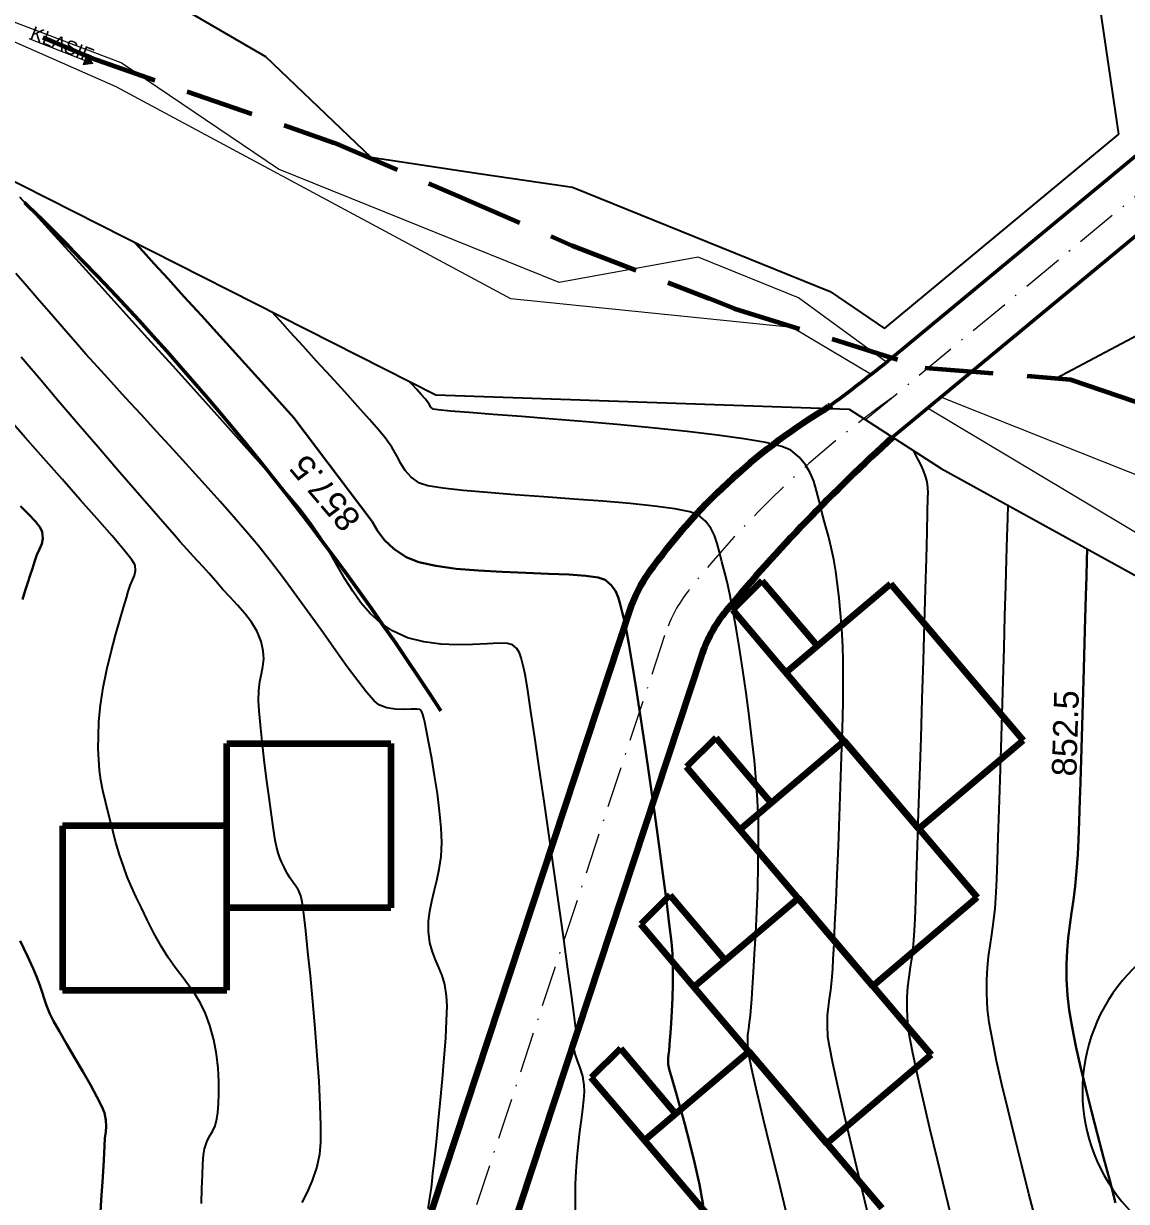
# Model space of a CAD drawing. Header units: metres. Extents: x -84 to 383, y -1857 to -1252.
# Drawn here: x 26.9 to 107.5, y -1456.6 to -1370.5 of the extents above; entities that cross this region are included whole.
import ezdxf

# ---------------------------------------------------------------- set-up
doc = ezdxf.new("R2010")
doc.units = ezdxf.units.M
doc.header["$MEASUREMENT"] = 0
doc.linetypes.add('13', pattern=[5, 3, -1, 0, -1])
doc.linetypes.add('DASHED', pattern=[0.75, 0.5, -0.25])
for name, color, linetype in [('aleiki', 3, 'Continuous'), ('CONT-MNR', 34, 'Continuous'), ('OGR', 41, 'Continuous')]:
    doc.layers.add(name, color=color, linetype=linetype)
for name, color, linetype, lineweight in [('new shit', 6, 'Continuous', 100), ('OS', 1, '13', 20), ('REG', 1, 'Continuous', 50), ('REGO', 1, 'Continuous', 25), ('str 2', 42, 'Continuous', 50), ('znaci_voda', 3, 'Continuous', 9)]:
    doc.layers.add(name, color=color, linetype=linetype, lineweight=lineweight)
doc.styles.get("Standard").update_dxf_attribs({"font": 'arial.ttf'})

msp = doc.modelspace()

# ---------------------------------------------------------------- linework, layer by layer
at = {"layer": 'aleiki'}
msp.add_arc((116.929, -1448.525), 12.656, 271.38015, 248.59408, dxfattribs=at)
at = {"layer": 'CONT-MNR'}
for p, q in [((27.82, -1384.494), (26.642, -1383.196)), ((29.207, -1386.02), (27.82, -1384.494)), ((30.76, -1387.731), (29.207, -1386.02)), ((32.44, -1389.582), (30.76, -1387.731)), ((27.184, -1389.739), (26.36, -1388.779)), ((28.058, -1390.749), (27.184, -1389.739)), ((34.205, -1391.528), (32.44, -1389.582)), ((28.957, -1391.784), (28.058, -1390.749)), ((29.858, -1392.819), (28.957, -1391.784)), ((36.014, -1393.526), (34.205, -1391.528)), ((45.667, -1392.236), (45.087, -1391.594)), ((30.739, -1393.827), (29.858, -1392.819)), ((46.435, -1393.081), (45.667, -1392.236)), ((31.475, -1394.659), (30.739, -1393.827)), ((37.827, -1395.53), (36.014, -1393.526)), ((47.34, -1394.077), (46.435, -1393.081)), ((32.343, -1395.622), (31.475, -1394.659)), ((48.332, -1395.17), (47.34, -1394.077)), ((28.055, -1396.425), (26.753, -1394.887)), ((39.601, -1397.496), (37.827, -1395.53)), ((49.363, -1396.306), (48.332, -1395.17)), ((29.461, -1398.073), (28.055, -1396.425)), ((33.319, -1396.695), (32.343, -1395.622)), ((50.382, -1397.433), (49.363, -1396.306)), ((34.381, -1397.855), (33.319, -1396.695)), ((55.33, -1396.92), (55.094, -1396.659)), ((55.642, -1397.263), (55.33, -1396.92)), ((55.97, -1397.626), (55.642, -1397.263)), ((30.92, -1399.774), (29.461, -1398.073)), ((35.506, -1399.081), (34.381, -1397.855)), ((41.296, -1399.381), (39.601, -1397.496)), ((51.34, -1398.497), (50.382, -1397.433)), ((56.256, -1397.945), (55.97, -1397.626)), ((56.441, -1398.158), (56.256, -1397.945)), ((56.579, -1398.371), (56.441, -1398.158)), ((52.186, -1399.444), (51.34, -1398.497)), ((56.68, -1398.549), (56.579, -1398.371)), ((56.851, -1398.699), (56.68, -1398.549)), ((57.202, -1398.744), (56.851, -1398.699)), ((58.105, -1398.822), (57.202, -1398.744)), ((59.479, -1398.931), (58.105, -1398.822)), ((61.241, -1399.068), (59.479, -1398.931)), ((27.057, -1400.779), (25.834, -1399.371)), ((32.381, -1401.472), (30.92, -1399.774)), ((36.671, -1400.351), (35.506, -1399.081)), ((42.872, -1401.139), (41.296, -1399.381)), ((52.871, -1400.223), (52.186, -1399.444)), ((63.31, -1399.23), (61.241, -1399.068)), ((65.605, -1399.415), (63.31, -1399.23)), ((68.045, -1399.62), (65.605, -1399.415)), ((70.547, -1399.843), (68.045, -1399.62)), ((73.03, -1400.081), (70.547, -1399.843)), ((37.854, -1401.643), (36.671, -1400.351)), ((53.346, -1400.779), (52.871, -1400.223)), ((75.412, -1400.331), (73.03, -1400.081)), ((77.613, -1400.591), (75.412, -1400.331)), ((79.551, -1400.858), (77.613, -1400.591)), ((28.38, -1402.277), (27.057, -1400.779)), ((33.794, -1403.108), (32.381, -1401.472)), ((44.287, -1402.727), (42.872, -1401.139)), ((53.838, -1401.461), (53.346, -1400.779)), ((54.192, -1402.085), (53.838, -1401.461)), ((81.143, -1401.129), (79.551, -1400.858)), ((82.309, -1401.403), (81.143, -1401.129)), ((82.966, -1401.676), (82.309, -1401.403)), ((29.738, -1403.805), (28.38, -1402.277)), ((39.033, -1402.936), (37.854, -1401.643)), ((54.489, -1402.656), (54.192, -1402.085)), ((83.585, -1402.196), (82.966, -1401.676)), ((84.05, -1402.744), (83.585, -1402.196)), ((92.115, -1402.039), (91.968, -1401.739)), ((92.307, -1402.417), (92.115, -1402.039)), ((92.511, -1402.83), (92.307, -1402.417)), ((35.108, -1404.626), (33.794, -1403.108)), ((40.184, -1404.208), (39.033, -1402.936)), ((45.5, -1404.099), (44.287, -1402.727)), ((54.812, -1403.179), (54.489, -1402.656)), ((55.241, -1403.658), (54.812, -1403.179)), ((84.395, -1403.328), (84.05, -1402.744)), ((84.653, -1403.958), (84.395, -1403.328)), ((92.694, -1403.233), (92.511, -1402.83)), ((92.823, -1403.581), (92.694, -1403.233)), ((31.068, -1405.299), (29.738, -1403.805)), ((46.469, -1405.212), (45.5, -1404.099)), ((55.857, -1404.097), (55.241, -1403.658)), ((56.466, -1404.284), (55.857, -1404.097)), ((84.859, -1404.643), (84.653, -1403.958)), ((92.91, -1403.909), (92.823, -1403.581)), ((92.955, -1404.172), (92.91, -1403.909)), ((92.977, -1404.44), (92.955, -1404.172)), ((36.272, -1405.968), (35.108, -1404.626)), ((41.285, -1405.436), (40.184, -1404.208)), ((57.553, -1404.459), (56.466, -1404.284)), ((59.031, -1404.625), (57.553, -1404.459)), ((60.813, -1404.784), (59.031, -1404.625)), ((62.812, -1404.94), (60.813, -1404.784)), ((64.942, -1405.096), (62.812, -1404.94)), ((85.044, -1405.391), (84.859, -1404.643)), ((92.996, -1404.782), (92.977, -1404.44)), ((92.991, -1405.197), (92.996, -1404.782)), ((32.307, -1406.696), (31.068, -1405.299)), ((42.313, -1406.599), (41.285, -1405.436)), ((47.156, -1406.021), (46.469, -1405.212)), ((67.115, -1405.254), (64.942, -1405.096)), ((69.244, -1405.417), (67.115, -1405.254)), ((71.243, -1405.589), (69.244, -1405.417)), ((73.024, -1405.771), (71.243, -1405.589)), ((74.501, -1405.968), (73.024, -1405.771)), ((85.244, -1406.213), (85.044, -1405.391)), ((92.968, -1406.188), (92.991, -1405.197)), ((98.817, -1406.647), (98.845, -1405.716)), ((33.391, -1407.934), (32.307, -1406.696)), ((37.236, -1407.077), (36.272, -1405.968)), ((43.246, -1407.675), (42.313, -1406.599)), ((47.946, -1407.054), (47.156, -1406.021)), ((75.586, -1406.181), (74.501, -1405.968)), ((76.193, -1406.414), (75.586, -1406.181)), ((76.732, -1406.879), (76.193, -1406.414)), ((85.49, -1407.116), (85.244, -1406.213)), ((92.929, -1407.677), (92.968, -1406.188)), ((98.779, -1407.98), (98.817, -1406.647)), ((37.949, -1407.896), (37.236, -1407.077)), ((48.64, -1408.088), (47.946, -1407.054)), ((77.121, -1407.373), (76.732, -1406.879)), ((77.398, -1407.906), (77.121, -1407.373)), ((85.724, -1407.955), (85.49, -1407.116)), ((34.257, -1408.952), (33.391, -1407.934)), ((38.361, -1408.367), (37.949, -1407.896)), ((38.872, -1408.941), (38.361, -1408.367)), ((44.06, -1408.643), (43.246, -1407.675)), ((49.262, -1409.111), (48.64, -1408.088)), ((77.601, -1408.491), (77.398, -1407.906)), ((77.769, -1409.136), (77.601, -1408.491)), ((85.929, -1408.8), (85.724, -1407.955)), ((92.876, -1409.586), (92.929, -1407.677)), ((98.731, -1409.655), (98.779, -1407.98)), ((34.84, -1409.685), (34.257, -1408.952)), ((39.297, -1409.401), (38.872, -1408.941)), ((44.972, -1409.785), (44.06, -1408.643)), ((49.839, -1410.11), (49.262, -1409.111)), ((77.942, -1409.852), (77.769, -1409.136)), ((86.106, -1409.663), (85.929, -1408.8)), ((35.078, -1410.072), (34.84, -1409.685)), ((35.112, -1410.488), (35.078, -1410.072)), ((39.677, -1409.804), (39.297, -1409.401)), ((40.054, -1410.21), (39.677, -1409.804)), ((40.469, -1410.677), (40.054, -1410.21)), ((45.925, -1411.042), (44.972, -1409.785)), ((50.399, -1411.072), (49.839, -1410.11)), ((78.158, -1410.65), (77.942, -1409.852)), ((86.26, -1410.558), (86.106, -1409.663)), ((92.811, -1411.837), (92.876, -1409.586)), ((98.675, -1411.609), (98.731, -1409.655)), ((34.886, -1411.181), (35.033, -1410.841)), ((35.033, -1410.841), (35.112, -1410.488)), ((40.965, -1411.264), (40.469, -1410.677)), ((46.899, -1412.369), (45.925, -1411.042)), ((50.969, -1411.985), (50.399, -1411.072)), ((78.322, -1411.291), (78.158, -1410.65)), ((86.392, -1411.501), (86.26, -1410.558)), ((34.563, -1412.019), (34.715, -1411.557)), ((34.715, -1411.557), (34.886, -1411.181)), ((41.467, -1411.835), (40.965, -1411.264)), ((42.01, -1412.413), (41.467, -1411.835)), ((78.517, -1412.204), (78.322, -1411.291)), ((86.507, -1412.503), (86.392, -1411.501)), ((92.737, -1414.352), (92.811, -1411.837)), ((98.614, -1413.781), (98.675, -1411.609)), ((34.227, -1413.171), (34.439, -1412.46)), ((34.439, -1412.46), (34.563, -1412.019)), ((42.564, -1413.005), (42.01, -1412.413)), ((47.872, -1413.723), (46.899, -1412.369)), ((51.574, -1412.836), (50.969, -1411.985)), ((78.737, -1413.348), (78.517, -1412.204)), ((86.606, -1413.58), (86.507, -1412.503)), ((33.953, -1414.102), (34.227, -1413.171)), ((43.099, -1413.616), (42.564, -1413.005)), ((43.584, -1414.256), (43.099, -1413.616)), ((52.241, -1413.612), (51.574, -1412.836)), ((52.998, -1414.302), (52.241, -1413.612)), ((78.972, -1414.681), (78.737, -1413.348)), ((86.693, -1414.746), (86.606, -1413.58)), ((33.642, -1415.203), (33.953, -1414.102)), ((43.99, -1414.932), (43.584, -1414.256)), ((48.823, -1415.061), (47.872, -1413.723)), ((53.87, -1414.891), (52.998, -1414.302)), ((92.657, -1417.051), (92.737, -1414.352)), ((98.547, -1416.111), (98.614, -1413.781)), ((33.319, -1416.424), (33.642, -1415.203)), ((44.285, -1415.649), (43.99, -1414.932)), ((49.73, -1416.338), (48.823, -1415.061)), ((54.975, -1415.381), (53.87, -1414.891)), ((56.167, -1415.685), (54.975, -1415.381)), ((79.217, -1416.162), (78.972, -1414.681)), ((86.771, -1416.013), (86.693, -1414.746)), ((44.439, -1416.333), (44.285, -1415.649)), ((57.396, -1415.843), (56.167, -1415.685)), ((58.61, -1415.893), (57.396, -1415.843)), ((59.756, -1415.874), (58.61, -1415.893)), ((60.784, -1415.826), (59.756, -1415.874)), ((61.643, -1415.787), (60.784, -1415.826)), ((62.28, -1415.796), (61.643, -1415.787)), ((62.645, -1415.892), (62.28, -1415.796)), ((62.952, -1416.175), (62.645, -1415.892)), ((63.144, -1416.488), (62.952, -1416.175)), ((79.462, -1417.752), (79.217, -1416.162)), ((86.803, -1417.059), (86.771, -1416.013)), ((98.477, -1418.536), (98.547, -1416.111)), ((33.011, -1417.714), (33.319, -1416.424)), ((44.408, -1417.477), (44.467, -1416.929)), ((44.467, -1416.929), (44.439, -1416.333)), ((50.573, -1417.511), (49.73, -1416.338)), ((63.268, -1416.841), (63.144, -1416.488)), ((63.368, -1417.247), (63.268, -1416.841)), ((86.807, -1418.452), (86.803, -1417.059)), ((92.571, -1419.858), (92.657, -1417.051)), ((32.743, -1419.025), (33.011, -1417.714)), ((44.301, -1418.017), (44.408, -1417.477)), ((51.331, -1418.536), (50.573, -1417.511)), ((63.493, -1417.719), (63.368, -1417.247)), ((63.585, -1418.2), (63.493, -1417.719)), ((79.702, -1419.407), (79.462, -1417.752)), ((44.1, -1419.23), (44.186, -1418.588)), ((44.186, -1418.588), (44.301, -1418.017)), ((51.981, -1419.37), (51.331, -1418.536)), ((63.755, -1419.245), (63.585, -1418.2)), ((86.786, -1420.131), (86.807, -1418.452)), ((98.405, -1420.995), (98.477, -1418.536)), ((32.541, -1420.305), (32.743, -1419.025)), ((44.084, -1419.983), (44.1, -1419.23)), ((52.503, -1419.969), (51.981, -1419.37)), ((63.988, -1420.767), (63.755, -1419.245)), ((79.928, -1421.088), (79.702, -1419.407)), ((32.431, -1421.505), (32.541, -1420.305)), ((44.132, -1420.724), (44.084, -1419.983)), ((52.877, -1420.289), (52.503, -1419.969)), ((53.454, -1420.515), (52.877, -1420.289)), ((54.08, -1420.613), (53.454, -1420.515)), ((86.744, -1422.033), (86.786, -1420.131)), ((92.484, -1422.694), (92.571, -1419.858)), ((44.227, -1421.743), (44.132, -1420.724)), ((54.693, -1420.63), (54.08, -1420.613)), ((55.236, -1420.608), (54.693, -1420.63)), ((55.648, -1420.593), (55.236, -1420.608)), ((55.871, -1420.63), (55.648, -1420.593)), ((56.023, -1420.797), (55.871, -1420.63)), ((56.095, -1420.998), (56.023, -1420.797)), ((56.16, -1421.254), (56.095, -1420.998)), ((56.228, -1421.547), (56.16, -1421.254)), ((64.274, -1422.678), (63.988, -1420.767)), ((80.133, -1422.753), (79.928, -1421.088)), ((98.332, -1423.426), (98.405, -1420.995)), ((32.39, -1422.565), (32.431, -1421.505)), ((44.357, -1422.964), (44.227, -1421.743)), ((56.361, -1422.185), (56.228, -1421.547)), ((56.539, -1423.097), (56.361, -1422.185)), ((86.686, -1424.095), (86.744, -1422.033)), ((32.384, -1423.485), (32.39, -1422.565)), ((44.512, -1424.31), (44.357, -1422.964)), ((56.743, -1424.212), (56.539, -1423.097)), ((64.599, -1424.89), (64.274, -1422.678)), ((80.309, -1424.362), (80.133, -1422.753)), ((92.396, -1425.48), (92.484, -1422.694)), ((32.413, -1424.304), (32.384, -1423.485)), ((98.261, -1425.769), (98.332, -1423.426)), ((32.478, -1425.062), (32.413, -1424.304)), ((44.682, -1425.701), (44.512, -1424.31)), ((56.954, -1425.459), (56.743, -1424.212)), ((80.449, -1425.873), (80.309, -1424.362)), ((86.614, -1426.255), (86.686, -1424.095)), ((32.58, -1425.797), (32.478, -1425.062)), ((44.857, -1427.061), (44.682, -1425.701)), ((57.151, -1426.767), (56.954, -1425.459)), ((64.951, -1427.316), (64.599, -1424.89)), ((92.312, -1428.139), (92.396, -1425.48)), ((32.721, -1426.549), (32.58, -1425.797)), ((32.902, -1427.356), (32.721, -1426.549)), ((80.546, -1427.245), (80.449, -1425.873)), ((86.534, -1428.45), (86.614, -1426.255)), ((98.192, -1427.961), (98.261, -1425.769)), ((33.124, -1428.258), (32.902, -1427.356)), ((45.026, -1428.313), (44.857, -1427.061)), ((57.316, -1428.064), (57.151, -1426.767)), ((65.319, -1429.87), (64.951, -1427.316)), ((80.602, -1428.727), (80.546, -1427.245)), ((33.388, -1429.294), (33.124, -1428.258)), ((57.428, -1429.28), (57.316, -1428.064)), ((92.232, -1430.592), (92.312, -1428.139)), ((98.127, -1429.941), (98.192, -1427.961)), ((45.179, -1429.379), (45.026, -1428.313)), ((80.617, -1430.329), (80.602, -1428.727)), ((86.448, -1430.619), (86.534, -1428.45)), ((33.668, -1430.335), (33.388, -1429.294)), ((45.305, -1430.181), (45.179, -1429.379)), ((57.468, -1430.343), (57.428, -1429.28)), ((65.689, -1432.462), (65.319, -1429.87)), ((98.068, -1431.649), (98.127, -1429.941)), ((33.941, -1431.251), (33.668, -1430.335)), ((45.395, -1430.642), (45.305, -1430.181)), ((45.524, -1431.104), (45.395, -1430.642)), ((57.419, -1431.366), (57.468, -1430.343)), ((80.598, -1432.004), (80.617, -1430.329)), ((86.361, -1432.698), (86.448, -1430.619)), ((92.159, -1432.761), (92.232, -1430.592)), ((34.216, -1432.074), (33.941, -1431.251)), ((45.649, -1431.472), (45.524, -1431.104)), ((45.787, -1431.801), (45.649, -1431.472)), ((57.295, -1432.282), (57.419, -1431.366)), ((98.016, -1433.021), (98.068, -1431.649)), ((34.503, -1432.838), (34.216, -1432.074)), ((45.952, -1432.145), (45.787, -1431.801)), ((46.16, -1432.56), (45.952, -1432.145)), ((46.392, -1432.958), (46.16, -1432.56)), ((57.123, -1433.115), (57.295, -1432.282)), ((66.05, -1435.006), (65.689, -1432.462)), ((80.552, -1433.704), (80.598, -1432.004)), ((34.811, -1433.577), (34.503, -1432.838)), ((46.615, -1433.259), (46.392, -1432.958)), ((46.825, -1433.529), (46.615, -1433.259)), ((56.931, -1433.888), (57.123, -1433.115)), ((86.277, -1434.625), (86.361, -1432.698)), ((92.096, -1434.568), (92.159, -1432.761)), ((97.971, -1433.998), (98.016, -1433.021)), ((35.15, -1434.325), (34.811, -1433.577)), ((47.017, -1433.836), (46.825, -1433.529)), ((47.186, -1434.249), (47.017, -1433.836)), ((47.268, -1434.68), (47.186, -1434.249)), ((56.746, -1434.624), (56.931, -1433.888)), ((80.487, -1435.383), (80.552, -1433.704)), ((97.889, -1435.166), (97.971, -1433.998)), ((35.53, -1435.115), (35.15, -1434.325)), ((35.958, -1435.981), (35.53, -1435.115)), ((47.387, -1435.552), (47.268, -1434.68)), ((56.594, -1435.348), (56.746, -1434.624)), ((66.389, -1437.414), (66.05, -1435.006)), ((86.199, -1436.338), (86.277, -1434.625)), ((92.045, -1435.934), (92.096, -1434.568)), ((97.779, -1436.172), (97.889, -1435.166)), ((36.445, -1436.957), (35.958, -1435.981)), ((47.535, -1436.789), (47.387, -1435.552)), ((56.504, -1436.082), (56.594, -1435.348)), ((80.409, -1436.993), (80.487, -1435.383)), ((92.007, -1436.782), (92.045, -1435.934)), ((47.702, -1438.318), (47.535, -1436.789)), ((56.501, -1436.849), (56.504, -1436.082)), ((56.607, -1437.663), (56.501, -1436.849)), ((86.132, -1437.774), (86.199, -1436.338)), ((91.932, -1437.811), (92.007, -1436.782)), ((97.657, -1437.062), (97.779, -1436.172)), ((36.966, -1437.918), (36.445, -1436.957)), ((56.787, -1438.332), (56.607, -1437.663)), ((66.694, -1439.599), (66.389, -1437.414)), ((80.325, -1438.486), (80.409, -1436.993)), ((97.533, -1437.882), (97.657, -1437.062)), ((37.487, -1438.744), (36.966, -1437.918)), ((47.88, -1440.067), (47.702, -1438.318)), ((57.015, -1438.914), (56.787, -1438.332)), ((80.243, -1439.816), (80.325, -1438.486)), ((86.078, -1438.871), (86.132, -1437.774)), ((91.832, -1438.685), (91.932, -1437.811)), ((97.422, -1438.678), (97.533, -1437.882)), ((38, -1439.468), (37.487, -1438.744)), ((38.499, -1440.128), (38, -1439.468)), ((57.262, -1439.468), (57.015, -1438.914)), ((57.499, -1440.052), (57.262, -1439.468)), ((86.043, -1439.565), (86.078, -1438.871)), ((91.615, -1440.17), (91.721, -1439.454)), ((91.721, -1439.454), (91.832, -1438.685)), ((97.335, -1439.495), (97.422, -1438.678)), ((38.976, -1440.759), (38.499, -1440.128)), ((48.058, -1441.96), (47.88, -1440.067)), ((57.698, -1440.723), (57.499, -1440.052)), ((66.952, -1441.473), (66.694, -1439.599)), ((80.17, -1440.934), (80.243, -1439.816)), ((85.978, -1440.421), (86.043, -1439.565)), ((91.527, -1440.884), (91.615, -1440.17)), ((97.285, -1440.378), (97.335, -1439.495)), ((39.426, -1441.396), (38.976, -1440.759)), ((57.831, -1441.54), (57.698, -1440.723)), ((80.113, -1441.795), (80.17, -1440.934)), ((85.798, -1441.761), (85.891, -1441.134)), ((85.891, -1441.134), (85.978, -1440.421)), ((91.471, -1441.647), (91.527, -1440.884)), ((97.286, -1441.373), (97.285, -1440.378)), ((39.842, -1442.075), (39.426, -1441.396)), ((48.229, -1443.926), (48.058, -1441.96)), ((57.859, -1442.293), (57.831, -1441.54)), ((67.152, -1442.949), (66.952, -1441.473)), ((80.079, -1442.349), (80.113, -1441.795)), ((85.715, -1442.357), (85.798, -1441.761)), ((91.463, -1442.512), (91.471, -1441.647)), ((97.35, -1442.526), (97.286, -1441.373)), ((40.216, -1442.832), (39.842, -1442.075)), ((40.543, -1443.701), (40.216, -1442.832)), ((57.832, -1443.349), (57.859, -1442.293)), ((80.029, -1442.98), (80.079, -1442.349)), ((85.657, -1442.98), (85.715, -1442.357)), ((91.516, -1443.528), (91.463, -1442.512)), ((97.471, -1443.494), (97.35, -1442.526)), ((40.829, -1444.761), (40.543, -1443.701)), ((57.761, -1444.634), (57.832, -1443.349)), ((67.28, -1443.939), (67.152, -1442.949)), ((79.894, -1443.949), (79.962, -1443.494)), ((79.962, -1443.494), (80.029, -1442.98)), ((85.641, -1443.686), (85.657, -1442.98)), ((85.681, -1444.531), (85.641, -1443.686)), ((91.63, -1444.353), (91.516, -1443.528)), ((97.696, -1444.763), (97.471, -1443.494)), ((48.383, -1445.891), (48.229, -1443.926)), ((57.656, -1446.076), (57.761, -1444.634)), ((67.326, -1444.356), (67.28, -1443.939)), ((67.295, -1444.677), (67.326, -1444.356)), ((79.821, -1444.911), (79.842, -1444.402)), ((79.842, -1444.402), (79.894, -1443.949)), ((85.79, -1445.23), (85.681, -1444.531)), ((91.868, -1445.601), (91.63, -1444.353)), ((41.024, -1445.813), (40.829, -1444.761)), ((67.157, -1445.494), (67.17, -1445.177)), ((67.235, -1445.841), (67.157, -1445.494)), ((67.17, -1445.177), (67.229, -1444.928)), ((67.229, -1444.928), (67.295, -1444.677)), ((79.847, -1445.534), (79.821, -1444.911)), ((86.039, -1446.458), (85.79, -1445.23)), ((98.01, -1446.284), (97.696, -1444.763)), ((41.14, -1446.831), (41.024, -1445.813)), ((48.51, -1447.78), (48.383, -1445.891)), ((57.527, -1447.603), (57.656, -1446.076)), ((67.397, -1446.28), (67.235, -1445.841)), ((67.593, -1446.802), (67.397, -1446.28)), ((79.944, -1446.09), (79.847, -1445.534)), ((80.175, -1447.149), (79.944, -1446.09)), ((92.21, -1447.208), (91.868, -1445.601)), ((98.397, -1448.011), (98.01, -1446.284)), ((41.192, -1447.791), (41.14, -1446.831)), ((67.773, -1447.399), (67.593, -1446.802)), ((80.521, -1448.634), (80.175, -1447.149)), ((86.408, -1448.139), (86.039, -1446.458)), ((92.639, -1449.108), (92.21, -1447.208)), ((41.195, -1448.666), (41.192, -1447.791)), ((48.601, -1449.521), (48.51, -1447.78)), ((57.385, -1449.142), (57.527, -1447.603)), ((67.886, -1448.065), (67.773, -1447.399)), ((67.896, -1448.554), (67.886, -1448.065)), ((98.842, -1449.893), (98.397, -1448.011)), ((41.161, -1449.431), (41.195, -1448.666)), ((67.858, -1449.144), (67.896, -1448.554)), ((80.961, -1450.471), (80.521, -1448.634)), ((86.877, -1450.193), (86.408, -1448.139)), ((41.107, -1450.06), (41.161, -1449.431)), ((48.649, -1451.039), (48.601, -1449.521)), ((57.24, -1450.621), (57.385, -1449.142)), ((67.782, -1449.827), (67.858, -1449.144)), ((93.138, -1451.237), (92.639, -1449.108)), ((40.911, -1451.048), (41.045, -1450.528)), ((41.045, -1450.528), (41.107, -1450.06)), ((57.103, -1451.968), (57.24, -1450.621)), ((67.57, -1451.441), (67.682, -1450.596)), ((67.682, -1450.596), (67.782, -1449.827)), ((81.473, -1452.582), (80.961, -1450.471)), ((87.425, -1452.545), (86.877, -1450.193)), ((99.329, -1451.884), (98.842, -1449.893)), ((40.512, -1451.803), (40.723, -1451.445)), ((40.723, -1451.445), (40.911, -1451.048)), ((48.642, -1452.262), (48.649, -1451.039)), ((67.458, -1452.355), (67.57, -1451.441)), ((93.687, -1453.531), (93.138, -1451.237)), ((40.139, -1452.72), (40.308, -1452.201)), ((40.308, -1452.201), (40.512, -1451.803)), ((48.573, -1453.117), (48.642, -1452.262)), ((56.982, -1453.109), (57.103, -1451.968)), ((67.358, -1453.329), (67.458, -1452.355)), ((99.842, -1453.935), (99.329, -1451.884)), ((40.027, -1453.814), (40.073, -1453.166)), ((40.073, -1453.166), (40.139, -1452.72)), ((48.351, -1454.119), (48.573, -1453.117)), ((56.889, -1453.973), (56.982, -1453.109)), ((82.039, -1454.893), (81.473, -1452.582)), ((88.035, -1455.117), (87.425, -1452.545)), ((39.991, -1454.636), (40.027, -1453.814)), ((56.833, -1454.488), (56.889, -1453.973)), ((67.283, -1454.355), (67.358, -1453.329)), ((94.27, -1455.925), (93.687, -1453.531)), ((100.367, -1455.998), (99.842, -1453.935)), ((39.958, -1455.607), (39.991, -1454.636)), ((48.041, -1455.037), (48.351, -1454.119)), ((56.769, -1455.091), (56.833, -1454.488)), ((67.251, -1455.295), (67.283, -1454.355)), ((82.637, -1457.326), (82.039, -1454.893)), ((39.921, -1456.701), (39.958, -1455.607)), ((47.674, -1455.876), (48.041, -1455.037)), ((56.656, -1456.007), (56.714, -1455.57)), ((56.714, -1455.57), (56.769, -1455.091)), ((67.236, -1456.535), (67.251, -1455.295)), ((88.685, -1457.831), (88.035, -1455.117)), ((47.281, -1456.645), (47.674, -1455.876)), ((56.488, -1457.083), (56.585, -1456.484)), ((56.585, -1456.484), (56.656, -1456.007)), ((67.234, -1458), (67.236, -1456.535)), ((94.868, -1458.353), (94.27, -1455.925)), ((100.887, -1458.025), (100.367, -1455.998))]:
    msp.add_line(p, q, dxfattribs=at)
at = {"layer": 'CONT-MNR', "lineweight": 30}
for p, q in [((35.663, -1387.173), (35.08, -1386.528)), ((36.476, -1388.069), (35.663, -1387.173)), ((37.481, -1389.175), (36.476, -1388.069)), ((38.639, -1390.448), (37.481, -1389.175)), ((39.912, -1391.85), (38.639, -1390.448)), ((41.263, -1393.337), (39.912, -1391.85)), ((42.652, -1394.869), (41.263, -1393.337)), ((44.042, -1396.406), (42.652, -1394.869)), ((45.394, -1397.904), (44.042, -1396.406)), ((46.671, -1399.325), (45.394, -1397.904)), ((52.383, -1406.902), (46.671, -1399.325)), ((27.297, -1406.367), (26.697, -1405.762)), ((27.786, -1406.888), (27.297, -1406.367)), ((28.129, -1407.32), (27.786, -1406.888)), ((28.295, -1407.657), (28.129, -1407.32)), ((52.782, -1407.576), (52.383, -1406.902)), ((53.303, -1408.258), (52.782, -1407.576)), ((28.256, -1408.521), (28.337, -1408.124)), ((28.337, -1408.124), (28.295, -1407.657)), ((53.976, -1408.896), (53.303, -1408.258)), ((27.718, -1409.837), (27.902, -1409.324)), ((27.902, -1409.324), (28.096, -1408.903)), ((28.096, -1408.903), (28.256, -1408.521)), ((54.864, -1409.494), (53.976, -1408.896)), ((104.6, -1409.745), (104.625, -1408.899)), ((27.572, -1410.321), (27.718, -1409.837)), ((55.79, -1409.864), (54.864, -1409.494)), ((57.037, -1410.141), (55.79, -1409.864)), ((58.524, -1410.343), (57.037, -1410.141)), ((104.568, -1410.902), (104.6, -1409.745)), ((27.236, -1411.352), (27.411, -1410.82)), ((27.411, -1410.82), (27.572, -1410.321)), ((60.17, -1410.484), (58.524, -1410.343)), ((61.896, -1410.582), (60.17, -1410.484)), ((63.621, -1410.651), (61.896, -1410.582)), ((65.265, -1410.71), (63.621, -1410.651)), ((66.747, -1410.773), (65.265, -1410.71)), ((67.987, -1410.857), (66.747, -1410.773)), ((68.904, -1410.978), (67.987, -1410.857)), ((69.419, -1411.153), (68.904, -1410.978)), ((104.529, -1412.32), (104.568, -1410.902)), ((26.854, -1412.582), (27.05, -1411.933)), ((27.05, -1411.933), (27.236, -1411.352)), ((69.858, -1411.543), (69.419, -1411.153)), ((70.157, -1411.963), (69.858, -1411.543)), ((70.359, -1412.425), (70.157, -1411.963)), ((70.508, -1412.941), (70.359, -1412.425)), ((104.484, -1413.951), (104.529, -1412.32)), ((70.649, -1413.524), (70.508, -1412.941)), ((70.825, -1414.185), (70.649, -1413.524)), ((70.951, -1414.757), (70.825, -1414.185)), ((104.435, -1415.746), (104.484, -1413.951)), ((71.142, -1415.819), (70.951, -1414.757)), ((71.386, -1417.293), (71.142, -1415.819)), ((104.382, -1417.656), (104.435, -1415.746)), ((71.672, -1419.102), (71.386, -1417.293)), ((104.136, -1425.958), (104.382, -1417.656)), ((71.989, -1421.167), (71.672, -1419.102)), ((72.325, -1423.41), (71.989, -1421.167)), ((72.668, -1425.755), (72.325, -1423.41)), ((73.008, -1428.124), (72.668, -1425.755)), ((104.094, -1427.221), (104.136, -1425.958)), ((104.038, -1428.796), (104.094, -1427.221)), ((73.332, -1430.438), (73.008, -1428.124)), ((103.985, -1430.143), (104.038, -1428.796)), ((73.629, -1432.62), (73.332, -1430.438)), ((103.935, -1431.214), (103.985, -1430.143)), ((103.851, -1432.429), (103.935, -1431.214)), ((103.74, -1433.524), (103.851, -1432.429)), ((73.888, -1434.593), (73.629, -1432.62)), ((103.612, -1434.53), (103.74, -1433.524)), ((74.097, -1436.278), (73.888, -1434.593)), ((103.478, -1435.475), (103.612, -1434.53)), ((103.35, -1436.39), (103.478, -1435.475)), ((74.246, -1437.599), (74.097, -1436.278)), ((103.239, -1437.302), (103.35, -1436.39)), ((27.202, -1438.64), (26.676, -1437.528)), ((74.321, -1438.476), (74.246, -1437.599)), ((103.156, -1438.243), (103.239, -1437.302)), ((74.361, -1439.581), (74.321, -1438.476)), ((103.111, -1439.24), (103.156, -1438.243)), ((27.619, -1439.536), (27.202, -1438.64)), ((103.117, -1440.324), (103.111, -1439.24)), ((27.877, -1440.121), (27.619, -1439.536)), ((28.116, -1440.753), (27.877, -1440.121)), ((74.363, -1440.67), (74.361, -1439.581)), ((103.184, -1441.523), (103.117, -1440.324)), ((28.28, -1441.266), (28.116, -1440.753)), ((74.337, -1441.711), (74.363, -1440.67)), ((28.423, -1441.736), (28.28, -1441.266)), ((28.597, -1442.244), (28.423, -1441.736)), ((74.292, -1442.674), (74.337, -1441.711)), ((103.308, -1442.593), (103.184, -1441.523)), ((28.855, -1442.866), (28.597, -1442.244)), ((29.122, -1443.391), (28.855, -1442.866)), ((74.238, -1443.528), (74.292, -1442.674)), ((103.515, -1443.836), (103.308, -1442.593)), ((29.54, -1444.138), (29.122, -1443.391)), ((74.184, -1444.243), (74.238, -1443.528)), ((30.064, -1445.041), (29.54, -1444.138)), ((74.14, -1444.789), (74.184, -1444.243)), ((103.794, -1445.224), (103.515, -1443.836)), ((30.647, -1446.036), (30.064, -1445.041)), ((74.079, -1445.529), (74.115, -1445.133)), ((74.115, -1445.133), (74.14, -1444.789)), ((104.132, -1446.729), (103.794, -1445.224)), ((31.243, -1447.058), (30.647, -1446.036)), ((74.004, -1446.145), (74.034, -1445.838)), ((74.013, -1446.537), (74.004, -1446.145)), ((74.034, -1445.838), (74.079, -1445.529)), ((31.806, -1448.04), (31.243, -1447.058)), ((74.089, -1446.891), (74.013, -1446.537)), ((74.272, -1447.553), (74.089, -1446.891)), ((104.516, -1448.323), (104.132, -1446.729)), ((32.289, -1448.918), (31.806, -1448.04)), ((74.538, -1448.475), (74.272, -1447.553)), ((32.647, -1449.626), (32.289, -1448.918)), ((74.865, -1449.61), (74.538, -1448.475)), ((104.934, -1449.978), (104.516, -1448.323)), ((32.834, -1450.099), (32.647, -1449.626)), ((75.228, -1450.911), (74.865, -1449.61)), ((32.936, -1450.631), (32.834, -1450.099)), ((32.956, -1451.071), (32.936, -1450.631)), ((105.374, -1451.667), (104.934, -1449.978)), ((32.873, -1451.94), (32.924, -1451.485)), ((32.924, -1451.485), (32.956, -1451.071)), ((75.605, -1452.33), (75.228, -1450.911)), ((32.835, -1452.504), (32.873, -1451.94)), ((75.971, -1453.821), (75.605, -1452.33)), ((105.823, -1453.362), (105.374, -1451.667)), ((32.755, -1453.98), (32.808, -1453.068)), ((32.808, -1453.068), (32.835, -1452.504)), ((32.684, -1455.138), (32.755, -1453.98)), ((76.305, -1455.335), (75.971, -1453.821)), ((106.269, -1455.036), (105.823, -1453.362)), ((32.601, -1456.44), (32.684, -1455.138)), ((76.582, -1456.826), (76.305, -1455.335)), ((106.7, -1456.659), (106.269, -1455.036)), ((32.512, -1457.782), (32.601, -1456.44))]:
    msp.add_line(p, q, dxfattribs=at)
at = {"layer": 'new shit'}
for p, q in [((80.858, -1411.226), (78.737, -1413.348)), ((80.858, -1411.226), (84.9, -1415.985)), ((82.621, -1417.921), (90.243, -1411.447)), ((90.243, -1411.447), (99.953, -1422.88)), ((37.802, -1514.588), (71.24, -1413.302)), ((82.621, -1417.921), (78.737, -1413.348)), ((43.92, -1515.195), (76.437, -1416.699)), ((92.331, -1429.353), (82.621, -1417.921)), ((41.765, -1423.12), (53.765, -1423.12)), ((41.765, -1435.12), (41.765, -1423.12)), ((53.765, -1423.12), (53.765, -1435.12)), ((77.485, -1422.702), (75.363, -1424.823)), ((77.485, -1422.702), (81.527, -1427.461)), ((79.248, -1429.396), (86.869, -1422.923)), ((86.869, -1422.923), (96.58, -1434.355)), ((99.953, -1422.88), (92.331, -1429.353)), ((79.248, -1429.396), (75.363, -1424.823)), ((41.765, -1429.12), (29.765, -1429.12)), ((29.765, -1429.12), (29.765, -1441.12)), ((41.765, -1441.12), (41.765, -1429.12)), ((88.958, -1440.829), (79.248, -1429.396)), ((74.126, -1434.195), (72.005, -1436.316)), ((74.126, -1434.195), (78.168, -1438.953)), ((53.765, -1435.12), (41.765, -1435.12)), ((75.889, -1440.889), (83.511, -1434.415)), ((75.889, -1440.889), (83.511, -1434.415)), ((83.511, -1434.415), (93.221, -1445.848)), ((83.511, -1434.415), (93.221, -1445.848)), ((96.58, -1434.355), (88.958, -1440.829)), ((75.889, -1440.889), (72.005, -1436.316)), ((29.765, -1441.12), (41.765, -1441.12)), ((85.599, -1452.322), (75.889, -1440.889)), ((85.599, -1452.322), (75.889, -1440.889)), ((70.519, -1445.395), (68.398, -1447.516)), ((70.519, -1445.395), (74.561, -1450.154)), ((72.282, -1452.089), (79.904, -1445.616)), ((79.904, -1445.616), (89.614, -1457.048)), ((93.221, -1445.848), (85.599, -1452.322)), ((72.282, -1452.089), (68.398, -1447.516)), ((81.992, -1463.522), (72.282, -1452.089))]:
    msp.add_line(p, q, dxfattribs=at)
for centre, radius, start, end in [((108.287, -1436.206), 43.91, 121.62425, 144.33888), ((80.02, -1390.301), 10, 301.62425, 306.15839), ((177.716, -1496.494), 129.586, 132.35609, 140.13054), ((80.736, -1416.437), 10, 144.33888, 161.72984), ((85.933, -1419.834), 10, 140.13054, 161.72984)]:
    msp.add_arc(centre, radius, start, end, dxfattribs=at)
at = {"layer": 'OGR'}
for p, q in [((106.936, -1378.605), (105.029, -1365.676)), ((37.213, -1368.624), (44.593, -1372.924)), ((44.593, -1372.924), (52.293, -1380.274)), ((89.817, -1392.784), (106.936, -1378.605)), ((23.963, -1380.904), (57.043, -1397.644)), ((52.293, -1380.274), (60.193, -1381.464)), ((60.193, -1381.464), (67.023, -1382.464)), ((67.023, -1382.464), (85.843, -1390.094)), ((85.843, -1390.094), (89.817, -1392.784)), ((102.365, -1396.435), (112.583, -1390.974)), ((57.043, -1397.644), (87.243, -1398.684)), ((87.243, -1398.684), (93.963, -1403.034)), ((93.963, -1403.034), (126.243, -1420.804))]:
    msp.add_line(p, q, dxfattribs=at)
msp.add_arc((-30.092, -1616.605), 295, 34.58384, 65.67153, dxfattribs=at)
at = {"layer": 'OS'}
for p, q in [((88.429, -1399.452), (123.352, -1370.527)), ((40.861, -1514.892), (73.827, -1415.035))]:
    msp.add_line(p, q, dxfattribs=at)
for centre, radius, start, end in [((-30.092, -1616.605), 290, 34.58384, 65.65623), ((132.607, -1457.315), 72.938, 125.43531, 141.54054), ((83.323, -1418.17), 10, 141.54054, 161.72984)]:
    msp.add_arc(centre, radius, start, end, dxfattribs=at)
at = {"layer": 'REG'}
for p, q in [((90.409, -1400.733), (117.843, -1378.011)), ((90.598, -1394.734), (108.913, -1379.564))]:
    msp.add_line(p, q, dxfattribs=at)
for centre, radius, start, end in [((-30.092, -1616.605), 293, 34.58384, 65.66546), ((28.246, -1319.453), 97.75, 306.15839, 309.63374)]:
    msp.add_arc(centre, radius, start, end, dxfattribs=at)
at = {"layer": 'REGO', "linetype": 'DASHED', "lineweight": 60, "ltscale": 10}
for p, q in [((21.425, -1368.608), (31.802, -1372.999)), ((31.802, -1372.999), (49.619, -1379.232)), ((49.619, -1379.232), (58.554, -1383.082)), ((58.554, -1383.082), (66.983, -1386.727)), ((66.983, -1386.727), (77.011, -1390.608)), ((77.011, -1390.608), (78.843, -1391.324)), ((78.843, -1391.324), (92.751, -1395.67)), ((92.751, -1395.67), (103.394, -1396.517)), ((103.394, -1396.517), (112.335, -1399.547))]:
    msp.add_line(p, q, dxfattribs=at)
at = {"layer": 'str 2'}
msp.add_arc((-123.712, -1538.001), 215.771, 32.92522, 45.6971, dxfattribs=at)
at = {"layer": 'znaci_voda'}
for p, q in [((33.683, -1375.154), (15.393, -1367.094)), ((34.053, -1373.394), (15.593, -1366.394)), ((27.321, -1371.61), (31.977, -1373.431)), ((31.526, -1372.872), (31.267, -1373.534)), ((31.562, -1372.917), (31.324, -1373.526)), ((31.598, -1372.962), (31.381, -1373.518)), ((31.598, -1372.962), (31.381, -1373.518)), ((31.634, -1373.007), (31.438, -1373.509)), ((31.671, -1373.051), (31.495, -1373.501)), ((31.977, -1373.431), (31.526, -1372.872)), ((31.707, -1373.096), (31.552, -1373.493)), ((31.743, -1373.141), (31.609, -1373.484)), ((31.779, -1373.186), (31.666, -1373.476)), ((31.977, -1373.431), (31.267, -1373.534)), ((31.815, -1373.23), (31.722, -1373.468)), ((31.852, -1373.275), (31.779, -1373.459)), ((31.888, -1373.32), (31.836, -1373.451)), ((31.924, -1373.365), (31.893, -1373.443)), ((31.96, -1373.409), (31.95, -1373.434)), ((45.553, -1381.154), (34.053, -1373.394)), ((62.513, -1390.634), (33.683, -1375.154)), ((66.043, -1389.434), (45.553, -1381.154)), ((76.213, -1387.594), (66.043, -1389.434)), ((83.533, -1390.564), (76.213, -1387.594)), ((83.063, -1392.714), (62.513, -1390.634)), ((89.955, -1395.262), (83.533, -1390.564)), ((88.835, -1396.16), (83.063, -1392.714)), ((102.182, -1401.101), (93.938, -1397.811)), ((129.173, -1420.244), (92.959, -1398.622)), ((135.443, -1414.374), (102.182, -1401.101)), ((102.182, -1401.101), (102.182, -1401.101))]:
    msp.add_line(p, q, dxfattribs=at)

# ---------------------------------------------------------------- texts
at = {"flags": 3}
msp.add_attdef('KLASIF', (27.321, -1371.61), '170', height=1, rotation=338.6416, dxfattribs=at)
at = {"layer": 'OGR'}
for s, rotation, p in [('857.5', 130.30018, (51.666, -1406.645, 29.542)), ('852.5', 88.29122, (103.829, -1425.535, 24.542))]:
    msp.add_text(s, height=1.8, rotation=rotation, dxfattribs=at).set_placement(p)

doc.saveas('drawing.dxf')
